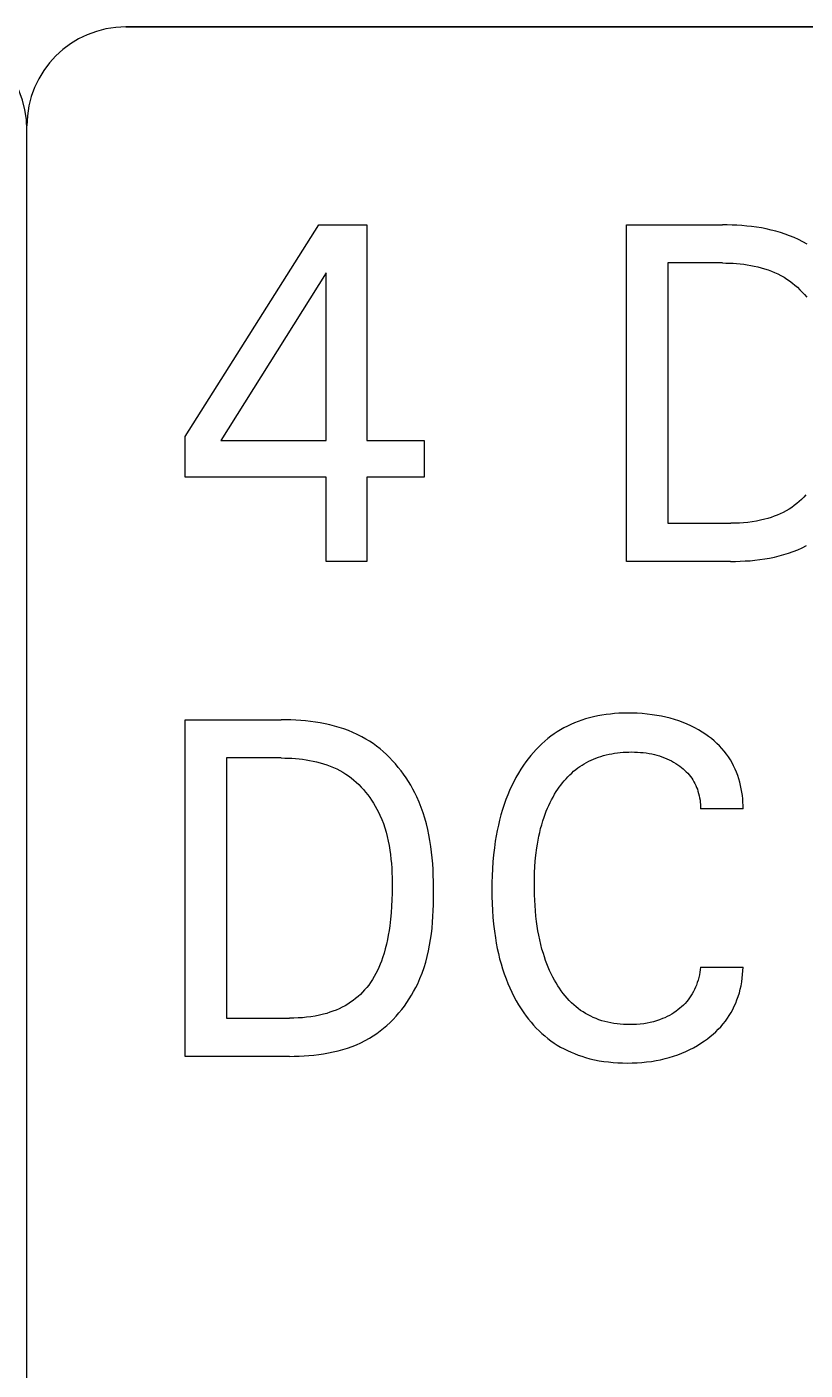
# Model space of a CAD drawing. Extents: x 10 to 656, y -396 to 292.
# Drawn here: x 291.887 to 292.683, y 116.84 to 118.214 of the extents above; entities that cross this region are included whole.
import ezdxf

# ---------------------------------------------------------------- set-up
doc = ezdxf.new("R2010")
doc.units = 0
doc.header["$LTSCALE"] = 5
doc.header["$MEASUREMENT"] = 0
doc.layers.get('0').update_dxf_attribs({"linetype": 'CONTINUOUS'})

msp = doc.modelspace()

# ---------------------------------------------------------------- linework, layer by layer
at = {"color": 7, "linetype": 'Continuous'}
for p, q in [((291.9885, 118.2137), (294.8227, 118.2137)), ((294.8227, 118.2137), (291.9885, 118.2137)), ((291.8873, 91.5929), (291.8873, 118.1125)), ((291.8873, 101.4922), (291.8873, 118.1125)), ((291.8874, 91.5889), (291.8874, 118.1086)), ((291.8874, 101.4882), (291.8874, 118.1086)), ((292.0493, 117.7947), (292.1858, 118.0113)), ((292.1858, 118.0113), (292.2348, 118.0113)), ((292.2348, 118.0113), (292.2348, 117.7908)), ((292.5004, 117.6671), (292.5004, 118.0113)), ((292.5004, 118.0113), (292.5985, 118.0113)), ((292.6034, 118.0113), (292.5985, 118.0113)), ((292.6084, 118.0111), (292.6034, 118.0113)), ((292.6134, 118.0109), (292.6084, 118.0111)), ((292.6184, 118.0106), (292.6134, 118.0109)), ((292.6234, 118.0101), (292.6184, 118.0106)), ((292.6284, 118.0096), (292.6234, 118.0101)), ((292.6334, 118.0089), (292.6284, 118.0096)), ((292.6384, 118.0081), (292.6334, 118.0089)), ((292.6433, 118.0071), (292.6384, 118.0081)), ((292.6482, 118.006), (292.6433, 118.0071)), ((292.653, 118.0048), (292.6482, 118.006)), ((292.6578, 118.0034), (292.653, 118.0048)), ((292.6626, 118.0019), (292.6578, 118.0034)), ((292.6672, 118.0002), (292.6626, 118.0019)), ((292.6718, 117.9983), (292.6672, 118.0002)), ((292.6763, 117.9963), (292.6718, 117.9983)), ((292.6808, 117.994), (292.6763, 117.9963)), ((292.6851, 117.9916), (292.6808, 117.994)), ((292.1933, 117.9623), (292.0855, 117.7908)), ((292.1933, 117.7908), (292.1933, 117.9623)), ((292.5427, 117.9723), (292.5427, 117.7062)), ((292.5985, 117.9723), (292.5427, 117.9723)), ((292.5985, 117.9723), (292.6021, 117.9722)), ((292.6021, 117.9722), (292.6057, 117.9721)), ((292.6057, 117.9721), (292.6094, 117.972)), ((292.6094, 117.972), (292.613, 117.9717)), ((292.613, 117.9717), (292.6167, 117.9714)), ((292.6167, 117.9714), (292.6203, 117.971)), ((292.6203, 117.971), (292.6239, 117.9704)), ((292.6239, 117.9704), (292.6275, 117.9698)), ((292.6275, 117.9698), (292.6311, 117.9691)), ((292.6311, 117.9691), (292.6347, 117.9683)), ((292.6347, 117.9683), (292.6382, 117.9674)), ((292.6382, 117.9674), (292.6417, 117.9664)), ((292.6417, 117.9664), (292.6452, 117.9653)), ((292.6452, 117.9653), (292.6486, 117.964)), ((292.6486, 117.964), (292.6519, 117.9626)), ((292.6519, 117.9626), (292.6552, 117.9611)), ((292.6552, 117.9611), (292.6584, 117.9594)), ((292.6584, 117.9594), (292.6615, 117.9577)), ((292.6615, 117.9577), (292.6644, 117.9558)), ((292.6644, 117.9558), (292.6672, 117.9539)), ((292.6672, 117.9539), (292.67, 117.9518)), ((292.67, 117.9518), (292.6727, 117.9497)), ((292.6727, 117.9497), (292.6752, 117.9474)), ((292.6752, 117.9474), (292.6777, 117.945)), ((292.6777, 117.945), (292.6802, 117.9425)), ((292.6802, 117.9425), (292.6825, 117.94)), ((292.6825, 117.94), (292.6847, 117.9373)), ((292.0493, 117.7532), (292.0493, 117.7947)), ((292.0855, 117.7908), (292.1933, 117.7908)), ((292.2348, 117.7908), (292.2934, 117.7908)), ((292.2934, 117.7908), (292.2934, 117.7532)), ((292.1933, 117.7532), (292.0493, 117.7532)), ((292.1933, 117.6671), (292.1933, 117.7532)), ((292.2348, 117.7532), (292.2348, 117.6671)), ((292.2934, 117.7532), (292.2348, 117.7532)), ((292.6745, 117.7263), (292.672, 117.7243)), ((292.677, 117.7283), (292.6745, 117.7263)), ((292.6794, 117.7305), (292.677, 117.7283)), ((292.6817, 117.7328), (292.6794, 117.7305)), ((292.6838, 117.7352), (292.6817, 117.7328)), ((292.6514, 117.7133), (292.6483, 117.7122)), ((292.6546, 117.7145), (292.6514, 117.7133)), ((292.6577, 117.7159), (292.6546, 117.7145)), ((292.6607, 117.7173), (292.6577, 117.7159)), ((292.6637, 117.7189), (292.6607, 117.7173)), ((292.6666, 117.7206), (292.6637, 117.7189)), ((292.6694, 117.7224), (292.6666, 117.7206)), ((292.672, 117.7243), (292.6694, 117.7224)), ((292.5427, 117.7062), (292.607, 117.7062)), ((292.6114, 117.7062), (292.607, 117.7062)), ((292.6158, 117.7064), (292.6114, 117.7062)), ((292.6202, 117.7067), (292.6158, 117.7064)), ((292.6245, 117.7071), (292.6202, 117.7067)), ((292.6289, 117.7076), (292.6245, 117.7071)), ((292.6332, 117.7083), (292.6289, 117.7076)), ((292.6375, 117.7092), (292.6332, 117.7083)), ((292.6418, 117.7102), (292.6375, 117.7092)), ((292.645, 117.7111), (292.6418, 117.7102)), ((292.6483, 117.7122), (292.645, 117.7111)), ((292.6468, 117.6706), (292.6517, 117.6716)), ((292.6517, 117.6716), (292.6566, 117.6728)), ((292.6566, 117.6728), (292.6614, 117.6741)), ((292.6614, 117.6741), (292.6662, 117.6756)), ((292.6662, 117.6756), (292.6709, 117.6772)), ((292.6709, 117.6772), (292.6755, 117.679)), ((292.6755, 117.679), (292.68, 117.6811)), ((292.68, 117.6811), (292.6844, 117.6833)), ((292.2348, 117.6671), (292.1933, 117.6671)), ((292.6068, 117.6671), (292.5004, 117.6671)), ((292.6068, 117.6671), (292.6118, 117.6672)), ((292.6118, 117.6672), (292.6168, 117.6673)), ((292.6168, 117.6673), (292.6218, 117.6676)), ((292.6218, 117.6676), (292.6268, 117.6679)), ((292.6268, 117.6679), (292.6318, 117.6684)), ((292.6318, 117.6684), (292.6368, 117.669)), ((292.6368, 117.669), (292.6418, 117.6697)), ((292.6418, 117.6697), (292.6468, 117.6706)), ((292.4626, 117.5073), (292.4584, 117.5061)), ((292.4668, 117.5083), (292.4626, 117.5073)), ((292.4711, 117.5092), (292.4668, 117.5083)), ((292.4753, 117.51), (292.4711, 117.5092)), ((292.4796, 117.5106), (292.4753, 117.51)), ((292.4839, 117.5111), (292.4796, 117.5106)), ((292.4882, 117.5115), (292.4839, 117.5111)), ((292.4926, 117.5118), (292.4882, 117.5115)), ((292.4969, 117.512), (292.4926, 117.5118)), ((292.5012, 117.512), (292.4969, 117.512)), ((292.5063, 117.512), (292.5012, 117.512)), ((292.5114, 117.5118), (292.5063, 117.512)), ((292.5165, 117.5115), (292.5114, 117.5118)), ((292.5215, 117.511), (292.5165, 117.5115)), ((292.5266, 117.5104), (292.5215, 117.511)), ((292.5316, 117.5096), (292.5266, 117.5104)), ((292.5361, 117.5088), (292.5316, 117.5096)), ((292.5407, 117.5078), (292.5361, 117.5088)), ((292.5451, 117.5067), (292.5407, 117.5078)), ((292.5496, 117.5054), (292.5451, 117.5067)), ((292.0493, 117.161), (292.0493, 117.5052)), ((292.0493, 117.5052), (292.1474, 117.5052)), ((292.1523, 117.5051), (292.1474, 117.5052)), ((292.1573, 117.505), (292.1523, 117.5051)), ((292.1623, 117.5048), (292.1573, 117.505)), ((292.1673, 117.5045), (292.1623, 117.5048)), ((292.1723, 117.504), (292.1673, 117.5045)), ((292.1773, 117.5035), (292.1723, 117.504)), ((292.1823, 117.5028), (292.1773, 117.5035)), ((292.1873, 117.502), (292.1823, 117.5028)), ((292.1922, 117.501), (292.1873, 117.502)), ((292.1971, 117.4999), (292.1922, 117.501)), ((292.2019, 117.4987), (292.1971, 117.4999)), ((292.2067, 117.4973), (292.2019, 117.4987)), ((292.2115, 117.4958), (292.2067, 117.4973)), ((292.2161, 117.4941), (292.2115, 117.4958)), ((292.2207, 117.4922), (292.2161, 117.4941)), ((292.4296, 117.4929), (292.4263, 117.4907)), ((292.433, 117.495), (292.4296, 117.4929)), ((292.4365, 117.4969), (292.433, 117.495)), ((292.44, 117.4988), (292.4365, 117.4969)), ((292.4436, 117.5005), (292.44, 117.4988)), ((292.4472, 117.5021), (292.4436, 117.5005)), ((292.4509, 117.5036), (292.4472, 117.5021)), ((292.4547, 117.5049), (292.4509, 117.5036)), ((292.4584, 117.5061), (292.4547, 117.5049)), ((292.554, 117.504), (292.5496, 117.5054)), ((292.5583, 117.5024), (292.554, 117.504)), ((292.5623, 117.5007), (292.5583, 117.5024)), ((292.5663, 117.499), (292.5623, 117.5007)), ((292.5702, 117.497), (292.5663, 117.499)), ((292.574, 117.4949), (292.5702, 117.497)), ((292.5777, 117.4927), (292.574, 117.4949)), ((292.5814, 117.4903), (292.5777, 117.4927)), ((292.2252, 117.4902), (292.2207, 117.4922)), ((292.2297, 117.4879), (292.2252, 117.4902)), ((292.234, 117.4855), (292.2297, 117.4879)), ((292.2377, 117.4832), (292.234, 117.4855)), ((292.2414, 117.4808), (292.2377, 117.4832)), ((292.2449, 117.4782), (292.2414, 117.4808)), ((292.4137, 117.4805), (292.4108, 117.4777)), ((292.4168, 117.4833), (292.4137, 117.4805)), ((292.4199, 117.4859), (292.4168, 117.4833)), ((292.4231, 117.4884), (292.4199, 117.4859)), ((292.4263, 117.4907), (292.4231, 117.4884)), ((292.5844, 117.4882), (292.5814, 117.4903)), ((292.5873, 117.4859), (292.5844, 117.4882)), ((292.5901, 117.4836), (292.5873, 117.4859)), ((292.5928, 117.4811), (292.5901, 117.4836)), ((292.5954, 117.4786), (292.5928, 117.4811)), ((292.0916, 117.4662), (292.0916, 117.2001)), ((292.1474, 117.4662), (292.0916, 117.4662)), ((292.1474, 117.4662), (292.151, 117.4661)), ((292.151, 117.4661), (292.1546, 117.466)), ((292.1546, 117.466), (292.1583, 117.4659)), ((292.1583, 117.4659), (292.1619, 117.4656)), ((292.1619, 117.4656), (292.1656, 117.4653)), ((292.1656, 117.4653), (292.1692, 117.4649)), ((292.2484, 117.4754), (292.2449, 117.4782)), ((292.2517, 117.4726), (292.2484, 117.4754)), ((292.255, 117.4696), (292.2517, 117.4726)), ((292.2582, 117.4665), (292.255, 117.4696)), ((292.2613, 117.4633), (292.2582, 117.4665)), ((292.4, 117.4654), (292.3976, 117.4622)), ((292.4026, 117.4686), (292.4, 117.4654)), ((292.4052, 117.4718), (292.4026, 117.4686)), ((292.408, 117.4748), (292.4052, 117.4718)), ((292.4108, 117.4777), (292.408, 117.4748)), ((292.4668, 117.465), (292.4692, 117.466)), ((292.4692, 117.466), (292.4717, 117.4669)), ((292.4717, 117.4669), (292.4742, 117.4678)), ((292.4742, 117.4678), (292.477, 117.4686)), ((292.477, 117.4686), (292.4798, 117.4693)), ((292.4798, 117.4693), (292.4826, 117.47)), ((292.4826, 117.47), (292.4855, 117.4705)), ((292.4855, 117.4705), (292.4883, 117.471)), ((292.4883, 117.471), (292.4912, 117.4714)), ((292.4912, 117.4714), (292.4941, 117.4717)), ((292.4941, 117.4717), (292.497, 117.472)), ((292.497, 117.472), (292.4998, 117.4721)), ((292.4998, 117.4721), (292.5027, 117.4722)), ((292.5027, 117.4722), (292.5056, 117.4723)), ((292.5056, 117.4723), (292.5086, 117.4722)), ((292.5086, 117.4722), (292.5116, 117.4721)), ((292.5116, 117.4721), (292.5146, 117.4719)), ((292.5146, 117.4719), (292.5176, 117.4716)), ((292.5176, 117.4716), (292.5205, 117.4713)), ((292.5205, 117.4713), (292.5235, 117.4708)), ((292.5235, 117.4708), (292.5262, 117.4703)), ((292.5262, 117.4703), (292.5289, 117.4697)), ((292.5289, 117.4697), (292.5315, 117.469)), ((292.5315, 117.469), (292.5341, 117.4682)), ((292.5341, 117.4682), (292.5367, 117.4674)), ((292.5367, 117.4674), (292.5393, 117.4664)), ((292.5393, 117.4664), (292.5417, 117.4654)), ((292.5417, 117.4654), (292.544, 117.4643)), ((292.5979, 117.4759), (292.5954, 117.4786)), ((292.6003, 117.4731), (292.5979, 117.4759)), ((292.6026, 117.4702), (292.6003, 117.4731)), ((292.6046, 117.4673), (292.6026, 117.4702)), ((292.6066, 117.4643), (292.6046, 117.4673)), ((292.1692, 117.4649), (292.1728, 117.4643)), ((292.1728, 117.4643), (292.1764, 117.4637)), ((292.1764, 117.4637), (292.18, 117.463)), ((292.18, 117.463), (292.1836, 117.4622)), ((292.1836, 117.4622), (292.1871, 117.4613)), ((292.1871, 117.4613), (292.1906, 117.4603)), ((292.1906, 117.4603), (292.1941, 117.4592)), ((292.1941, 117.4592), (292.1975, 117.4579)), ((292.1975, 117.4579), (292.2008, 117.4565)), ((292.2008, 117.4565), (292.2041, 117.455)), ((292.2041, 117.455), (292.2073, 117.4533)), ((292.2073, 117.4533), (292.2104, 117.4516)), ((292.2104, 117.4516), (292.2133, 117.4497)), ((292.2642, 117.46), (292.2613, 117.4633)), ((292.2671, 117.4565), (292.2642, 117.46)), ((292.2699, 117.453), (292.2671, 117.4565)), ((292.2725, 117.4495), (292.2699, 117.453)), ((292.3925, 117.4547), (292.3899, 117.4505)), ((292.3952, 117.4589), (292.3925, 117.4547)), ((292.3976, 117.4622), (292.3952, 117.4589)), ((292.4444, 117.4507), (292.4464, 117.4525)), ((292.4464, 117.4525), (292.4486, 117.4543)), ((292.4486, 117.4543), (292.4507, 117.4559)), ((292.4507, 117.4559), (292.4528, 117.4574)), ((292.4528, 117.4574), (292.455, 117.4589)), ((292.455, 117.4589), (292.4573, 117.4602)), ((292.4573, 117.4602), (292.4596, 117.4615)), ((292.4596, 117.4615), (292.462, 117.4628)), ((292.462, 117.4628), (292.4644, 117.4639)), ((292.4644, 117.4639), (292.4668, 117.465)), ((292.544, 117.4643), (292.5464, 117.4631)), ((292.5464, 117.4631), (292.5486, 117.4619)), ((292.5486, 117.4619), (292.5509, 117.4605)), ((292.5509, 117.4605), (292.553, 117.4591)), ((292.553, 117.4591), (292.5548, 117.4578)), ((292.5548, 117.4578), (292.5566, 117.4565)), ((292.5566, 117.4565), (292.5583, 117.4551)), ((292.5583, 117.4551), (292.5599, 117.4536)), ((292.5599, 117.4536), (292.5615, 117.4521)), ((292.5615, 117.4521), (292.563, 117.4505)), ((292.6084, 117.4612), (292.6066, 117.4643)), ((292.61, 117.4581), (292.6084, 117.4612)), ((292.6115, 117.4548), (292.61, 117.4581)), ((292.6129, 117.4515), (292.6115, 117.4548)), ((292.6142, 117.4482), (292.6129, 117.4515)), ((292.2133, 117.4497), (292.2161, 117.4478)), ((292.2161, 117.4478), (292.2189, 117.4457)), ((292.2189, 117.4457), (292.2216, 117.4436)), ((292.2216, 117.4436), (292.2241, 117.4413)), ((292.2241, 117.4413), (292.2266, 117.4389)), ((292.2266, 117.4389), (292.2291, 117.4364)), ((292.275, 117.4458), (292.2725, 117.4495)), ((292.2775, 117.442), (292.275, 117.4458)), ((292.2798, 117.4382), (292.2775, 117.442)), ((292.2819, 117.4344), (292.2798, 117.4382)), ((292.3851, 117.4418), (292.3829, 117.4374)), ((292.3874, 117.4462), (292.3851, 117.4418)), ((292.3899, 117.4505), (292.3874, 117.4462)), ((292.4317, 117.4363), (292.4333, 117.4385)), ((292.4333, 117.4385), (292.435, 117.4407)), ((292.435, 117.4407), (292.4367, 117.4428)), ((292.4367, 117.4428), (292.4386, 117.4449)), ((292.4386, 117.4449), (292.4404, 117.4469)), ((292.4404, 117.4469), (292.4424, 117.4489)), ((292.4424, 117.4489), (292.4444, 117.4507)), ((292.563, 117.4505), (292.5645, 117.4489)), ((292.5645, 117.4489), (292.5659, 117.4471)), ((292.5659, 117.4471), (292.5671, 117.4454)), ((292.5671, 117.4454), (292.5682, 117.4437)), ((292.5682, 117.4437), (292.5693, 117.4418)), ((292.5693, 117.4418), (292.5703, 117.44)), ((292.5703, 117.44), (292.5712, 117.4381)), ((292.5712, 117.4381), (292.5721, 117.4361)), ((292.6153, 117.4448), (292.6142, 117.4482)), ((292.6163, 117.4414), (292.6153, 117.4448)), ((292.6171, 117.4381), (292.6163, 117.4414)), ((292.6178, 117.4346), (292.6171, 117.4381)), ((292.2291, 117.4364), (292.2314, 117.4339)), ((292.2314, 117.4339), (292.2336, 117.4312)), ((292.2336, 117.4312), (292.2358, 117.4285)), ((292.2358, 117.4285), (292.2379, 117.4257)), ((292.2379, 117.4257), (292.2398, 117.4229)), ((292.284, 117.4305), (292.2819, 117.4344)), ((292.2859, 117.4265), (292.284, 117.4305)), ((292.2883, 117.4211), (292.2859, 117.4265)), ((292.379, 117.4283), (292.3772, 117.4237)), ((292.3809, 117.4329), (292.379, 117.4283)), ((292.3829, 117.4374), (292.3809, 117.4329)), ((292.4237, 117.4234), (292.4253, 117.4262)), ((292.4253, 117.4262), (292.4269, 117.429)), ((292.4269, 117.429), (292.4286, 117.4318)), ((292.4286, 117.4318), (292.4301, 117.4341)), ((292.4301, 117.4341), (292.4317, 117.4363)), ((292.5721, 117.4361), (292.5729, 117.4341)), ((292.5729, 117.4341), (292.5735, 117.4321)), ((292.5735, 117.4321), (292.5742, 117.4299)), ((292.5742, 117.4299), (292.5747, 117.4276)), ((292.5747, 117.4276), (292.5752, 117.4254)), ((292.5752, 117.4254), (292.5756, 117.4231)), ((292.6184, 117.4312), (292.6178, 117.4346)), ((292.6189, 117.4278), (292.6184, 117.4312)), ((292.6193, 117.4243), (292.6189, 117.4278)), ((292.6195, 117.4209), (292.6193, 117.4243)), ((292.2398, 117.4229), (292.2417, 117.4199)), ((292.2417, 117.4199), (292.2435, 117.417)), ((292.2435, 117.417), (292.2452, 117.4139)), ((292.2452, 117.4139), (292.2468, 117.4109)), ((292.2468, 117.4109), (292.2483, 117.4077)), ((292.2905, 117.4156), (292.2883, 117.4211)), ((292.2925, 117.4101), (292.2905, 117.4156)), ((292.3736, 117.4133), (292.3721, 117.408)), ((292.3753, 117.4185), (292.3736, 117.4133)), ((292.3772, 117.4237), (292.3753, 117.4185)), ((292.4172, 117.4087), (292.4184, 117.4117)), ((292.4184, 117.4117), (292.4196, 117.4147)), ((292.4196, 117.4147), (292.4209, 117.4176)), ((292.4209, 117.4176), (292.4223, 117.4205)), ((292.4223, 117.4205), (292.4237, 117.4234)), ((292.5756, 117.4231), (292.5758, 117.4208)), ((292.5758, 117.4208), (292.576, 117.4185)), ((292.576, 117.4185), (292.5761, 117.4163)), ((292.5761, 117.4163), (292.5761, 117.414)), ((292.6196, 117.414), (292.5761, 117.414)), ((292.6196, 117.4174), (292.6195, 117.4209)), ((292.6196, 117.414), (292.6196, 117.4174)), ((292.2483, 117.4077), (292.2501, 117.4034)), ((292.2501, 117.4034), (292.2518, 117.3991)), ((292.2518, 117.3991), (292.2533, 117.3947)), ((292.2942, 117.4045), (292.2925, 117.4101)), ((292.2958, 117.3988), (292.2942, 117.4045)), ((292.2972, 117.3931), (292.2958, 117.3988)), ((292.3694, 117.3974), (292.3683, 117.392)), ((292.3707, 117.4027), (292.3694, 117.3974)), ((292.3721, 117.408), (292.3707, 117.4027)), ((292.4126, 117.394), (292.4137, 117.3979)), ((292.4137, 117.3979), (292.4149, 117.4018)), ((292.4149, 117.4018), (292.4161, 117.4057)), ((292.4161, 117.4057), (292.4172, 117.4087)), ((292.2533, 117.3947), (292.2546, 117.3902)), ((292.2546, 117.3902), (292.2558, 117.3857)), ((292.2558, 117.3857), (292.2568, 117.3812)), ((292.2984, 117.3874), (292.2972, 117.3931)), ((292.2995, 117.3816), (292.2984, 117.3874)), ((292.3672, 117.3866), (292.3663, 117.3812)), ((292.3683, 117.392), (292.3672, 117.3866)), ((292.41, 117.3821), (292.4108, 117.3861)), ((292.4108, 117.3861), (292.4117, 117.3901)), ((292.4117, 117.3901), (292.4126, 117.394)), ((292.2568, 117.3812), (292.2577, 117.3766)), ((292.2577, 117.3766), (292.2585, 117.372)), ((292.2585, 117.372), (292.2591, 117.3674)), ((292.3004, 117.3757), (292.2995, 117.3816)), ((292.3011, 117.3699), (292.3004, 117.3757)), ((292.3018, 117.364), (292.3011, 117.3699)), ((292.3653, 117.3742), (292.3645, 117.3671)), ((292.3663, 117.3812), (292.3653, 117.3742)), ((292.4077, 117.3668), (292.4087, 117.3741)), ((292.4087, 117.3741), (292.4093, 117.3781)), ((292.4093, 117.3781), (292.41, 117.3821)), ((292.2591, 117.3674), (292.2596, 117.3628)), ((292.2596, 117.3628), (292.26, 117.3581)), ((292.26, 117.3581), (292.2604, 117.3534)), ((292.3023, 117.358), (292.3018, 117.364)), ((292.3026, 117.3521), (292.3023, 117.358)), ((292.3638, 117.36), (292.3633, 117.3529)), ((292.3645, 117.3671), (292.3638, 117.36)), ((292.4067, 117.3549), (292.4072, 117.3608)), ((292.4072, 117.3608), (292.4077, 117.3668)), ((292.2604, 117.3534), (292.2606, 117.3487)), ((292.2606, 117.3487), (292.2608, 117.3441)), ((292.2608, 117.3441), (292.2608, 117.3394)), ((292.3029, 117.3461), (292.3026, 117.3521)), ((292.3031, 117.3401), (292.3029, 117.3461)), ((292.363, 117.3458), (292.3628, 117.3387)), ((292.3633, 117.3529), (292.363, 117.3458)), ((292.4062, 117.3371), (292.4063, 117.3431)), ((292.4063, 117.3431), (292.4064, 117.349)), ((292.4064, 117.349), (292.4067, 117.3549)), ((292.2608, 117.328), (292.2606, 117.3212)), ((292.2608, 117.3394), (292.2609, 117.3347)), ((292.2609, 117.3347), (292.2608, 117.328)), ((292.3032, 117.3341), (292.3031, 117.3401)), ((292.3032, 117.3281), (292.3032, 117.3341)), ((292.3032, 117.3221), (292.3032, 117.3281)), ((292.3628, 117.3387), (292.3627, 117.3315)), ((292.3627, 117.3315), (292.3628, 117.3245)), ((292.4062, 117.3317), (292.4062, 117.3371)), ((292.4063, 117.3262), (292.4062, 117.3317)), ((292.2603, 117.3145), (292.2598, 117.3079)), ((292.2606, 117.3212), (292.2603, 117.3145)), ((292.3029, 117.3101), (292.3031, 117.3161)), ((292.3031, 117.3161), (292.3032, 117.3221)), ((292.3628, 117.3245), (292.363, 117.3174)), ((292.363, 117.3174), (292.3633, 117.3103)), ((292.4066, 117.3208), (292.4063, 117.3262)), ((292.4069, 117.3153), (292.4066, 117.3208)), ((292.4073, 117.3099), (292.4069, 117.3153)), ((292.2592, 117.3012), (292.2584, 117.2945)), ((292.2598, 117.3079), (292.2592, 117.3012)), ((292.3021, 117.2982), (292.3025, 117.3041)), ((292.3025, 117.3041), (292.3029, 117.3101)), ((292.3633, 117.3103), (292.3638, 117.3033)), ((292.3638, 117.3033), (292.3645, 117.2962)), ((292.4078, 117.3044), (292.4073, 117.3099)), ((292.4085, 117.299), (292.4078, 117.3044)), ((292.2577, 117.2898), (292.2569, 117.2851)), ((292.2584, 117.2945), (292.2577, 117.2898)), ((292.3009, 117.2863), (292.3016, 117.2922)), ((292.3016, 117.2922), (292.3021, 117.2982)), ((292.3645, 117.2962), (292.3653, 117.2892)), ((292.3653, 117.2892), (292.3664, 117.2822)), ((292.4091, 117.2943), (292.4085, 117.299)), ((292.4099, 117.2895), (292.4091, 117.2943)), ((292.4108, 117.2848), (292.4099, 117.2895)), ((292.255, 117.2757), (292.2538, 117.271)), ((292.256, 117.2804), (292.255, 117.2757)), ((292.2569, 117.2851), (292.256, 117.2804)), ((292.2979, 117.2688), (292.2991, 117.2746)), ((292.2991, 117.2746), (292.3001, 117.2804)), ((292.3001, 117.2804), (292.3009, 117.2863)), ((292.3664, 117.2822), (292.3673, 117.2768)), ((292.3673, 117.2768), (292.3683, 117.2715)), ((292.4117, 117.2801), (292.4108, 117.2848)), ((292.4128, 117.2755), (292.4117, 117.2801)), ((292.414, 117.2708), (292.4128, 117.2755)), ((292.251, 117.2619), (292.2498, 117.2585)), ((292.2525, 117.2664), (292.251, 117.2619)), ((292.2538, 117.271), (292.2525, 117.2664)), ((292.2951, 117.2574), (292.2966, 117.2631)), ((292.2966, 117.2631), (292.2979, 117.2688)), ((292.3683, 117.2715), (292.3695, 117.2662)), ((292.3695, 117.2662), (292.3707, 117.2609)), ((292.3707, 117.2609), (292.3722, 117.2556)), ((292.4154, 117.2662), (292.414, 117.2708)), ((292.4165, 117.2627), (292.4154, 117.2662)), ((292.4177, 117.2592), (292.4165, 117.2627)), ((292.419, 117.2557), (292.4177, 117.2592)), ((292.2442, 117.2457), (292.2425, 117.2426)), ((292.2457, 117.2488), (292.2442, 117.2457)), ((292.2472, 117.252), (292.2457, 117.2488)), ((292.2486, 117.2553), (292.2472, 117.252)), ((292.2498, 117.2585), (292.2486, 117.2553)), ((292.2892, 117.2407), (292.2914, 117.2462)), ((292.2914, 117.2462), (292.2934, 117.2518)), ((292.2934, 117.2518), (292.2951, 117.2574)), ((292.3722, 117.2556), (292.3737, 117.2504)), ((292.3737, 117.2504), (292.3754, 117.2453)), ((292.4204, 117.2523), (292.419, 117.2557)), ((292.4218, 117.2488), (292.4204, 117.2523)), ((292.4234, 117.2455), (292.4218, 117.2488)), ((292.4251, 117.2421), (292.4234, 117.2455)), ((292.5754, 117.247), (292.5749, 117.2443)), ((292.5758, 117.2496), (292.5754, 117.247)), ((292.5761, 117.2523), (292.5758, 117.2496)), ((292.5761, 117.2523), (292.6196, 117.2523)), ((292.6192, 117.2447), (292.6195, 117.2485)), ((292.6195, 117.2485), (292.6196, 117.2523)), ((292.2368, 117.234), (292.2348, 117.2315)), ((292.2387, 117.2367), (292.2368, 117.234)), ((292.2406, 117.2396), (292.2387, 117.2367)), ((292.2425, 117.2426), (292.2406, 117.2396)), ((292.2849, 117.2313), (292.2869, 117.2353)), ((292.2869, 117.2353), (292.2892, 117.2407)), ((292.3754, 117.2453), (292.3773, 117.2402)), ((292.3773, 117.2402), (292.3791, 117.2356)), ((292.3791, 117.2356), (292.381, 117.2311)), ((292.4268, 117.2389), (292.4251, 117.2421)), ((292.4284, 117.2361), (292.4268, 117.2389)), ((292.4301, 117.2333), (292.4284, 117.2361)), ((292.4319, 117.2306), (292.4301, 117.2333)), ((292.5709, 117.2317), (292.5699, 117.2295)), ((292.5719, 117.234), (292.5709, 117.2317)), ((292.5728, 117.2366), (292.5719, 117.234)), ((292.5736, 117.2391), (292.5728, 117.2366)), ((292.5743, 117.2417), (292.5736, 117.2391)), ((292.5749, 117.2443), (292.5743, 117.2417)), ((292.6167, 117.2296), (292.6176, 117.2333)), ((292.6176, 117.2333), (292.6183, 117.2371)), ((292.6183, 117.2371), (292.6188, 117.2409)), ((292.6188, 117.2409), (292.6192, 117.2447)), ((292.2209, 117.2182), (292.2183, 117.2163)), ((292.2234, 117.2202), (292.2209, 117.2182)), ((292.2259, 117.2222), (292.2234, 117.2202)), ((292.2283, 117.2244), (292.2259, 117.2222)), ((292.2306, 117.2267), (292.2283, 117.2244)), ((292.2327, 117.2291), (292.2306, 117.2267)), ((292.2348, 117.2315), (292.2327, 117.2291)), ((292.2759, 117.2161), (292.2783, 117.2198)), ((292.2783, 117.2198), (292.2806, 117.2236)), ((292.2806, 117.2236), (292.2828, 117.2274)), ((292.2828, 117.2274), (292.2849, 117.2313)), ((292.381, 117.2311), (292.3831, 117.2266)), ((292.3831, 117.2266), (292.3853, 117.2222)), ((292.3853, 117.2222), (292.3876, 117.2179)), ((292.3876, 117.2179), (292.3901, 117.2137)), ((292.4337, 117.228), (292.4319, 117.2306)), ((292.4356, 117.2254), (292.4337, 117.228)), ((292.4376, 117.2229), (292.4356, 117.2254)), ((292.4397, 117.2205), (292.4376, 117.2229)), ((292.4419, 117.2181), (292.4397, 117.2205)), ((292.4441, 117.2158), (292.4419, 117.2181)), ((292.5635, 117.219), (292.562, 117.2171)), ((292.565, 117.221), (292.5635, 117.219)), ((292.5663, 117.223), (292.565, 117.221)), ((292.5676, 117.2251), (292.5663, 117.223)), ((292.5688, 117.2273), (292.5676, 117.2251)), ((292.5699, 117.2295), (292.5688, 117.2273)), ((292.6121, 117.2155), (292.6134, 117.2189)), ((292.6134, 117.2189), (292.6146, 117.2222)), ((292.6146, 117.2222), (292.6158, 117.2259)), ((292.6158, 117.2259), (292.6167, 117.2296)), ((292.1907, 117.2041), (292.1864, 117.2031)), ((292.1939, 117.205), (292.1907, 117.2041)), ((292.1972, 117.2061), (292.1939, 117.205)), ((292.2003, 117.2072), (292.1972, 117.2061)), ((292.2035, 117.2084), (292.2003, 117.2072)), ((292.2066, 117.2098), (292.2035, 117.2084)), ((292.2096, 117.2112), (292.2066, 117.2098)), ((292.2126, 117.2128), (292.2096, 117.2112)), ((292.2155, 117.2145), (292.2126, 117.2128)), ((292.2183, 117.2163), (292.2155, 117.2145)), ((292.2649, 117.2021), (292.2678, 117.2054)), ((292.2678, 117.2054), (292.2706, 117.2089)), ((292.2706, 117.2089), (292.2733, 117.2124)), ((292.2733, 117.2124), (292.2759, 117.2161)), ((292.3901, 117.2137), (292.3927, 117.2095)), ((292.3927, 117.2095), (292.3954, 117.2054)), ((292.3954, 117.2054), (292.3978, 117.2022)), ((292.4465, 117.2136), (292.4441, 117.2158)), ((292.4488, 117.2117), (292.4465, 117.2136)), ((292.4511, 117.2099), (292.4488, 117.2117)), ((292.4535, 117.2081), (292.4511, 117.2099)), ((292.456, 117.2064), (292.4535, 117.2081)), ((292.4586, 117.2049), (292.456, 117.2064)), ((292.4612, 117.2034), (292.4586, 117.2049)), ((292.5467, 117.2043), (292.5444, 117.2029)), ((292.5489, 117.2057), (292.5467, 117.2043)), ((292.5511, 117.2071), (292.5489, 117.2057)), ((292.553, 117.2086), (292.5511, 117.2071)), ((292.555, 117.2102), (292.553, 117.2086)), ((292.5568, 117.2118), (292.555, 117.2102)), ((292.5586, 117.2135), (292.5568, 117.2118)), ((292.5603, 117.2152), (292.5586, 117.2135)), ((292.562, 117.2171), (292.5603, 117.2152)), ((292.6055, 117.2029), (292.6074, 117.206)), ((292.6074, 117.206), (292.6091, 117.2091)), ((292.6091, 117.2091), (292.6106, 117.2123)), ((292.6106, 117.2123), (292.6121, 117.2155)), ((292.0916, 117.2001), (292.1559, 117.2001)), ((292.1603, 117.2001), (292.1559, 117.2001)), ((292.1647, 117.2003), (292.1603, 117.2001)), ((292.1691, 117.2006), (292.1647, 117.2003)), ((292.1734, 117.201), (292.1691, 117.2006)), ((292.1778, 117.2015), (292.1734, 117.201)), ((292.1821, 117.2022), (292.1778, 117.2015)), ((292.1864, 117.2031), (292.1821, 117.2022)), ((292.2521, 117.1898), (292.2554, 117.1926)), ((292.2554, 117.1926), (292.2587, 117.1957)), ((292.2587, 117.1957), (292.2618, 117.1988)), ((292.2618, 117.1988), (292.2649, 117.2021)), ((292.3978, 117.2022), (292.4002, 117.199)), ((292.4002, 117.199), (292.4028, 117.196)), ((292.4028, 117.196), (292.4054, 117.193)), ((292.4054, 117.193), (292.4081, 117.19)), ((292.4638, 117.202), (292.4612, 117.2034)), ((292.4665, 117.2007), (292.4638, 117.202)), ((292.4693, 117.1996), (292.4665, 117.2007)), ((292.4721, 117.1985), (292.4693, 117.1996)), ((292.4751, 117.1975), (292.4721, 117.1985)), ((292.4782, 117.1966), (292.4751, 117.1975)), ((292.4813, 117.1959), (292.4782, 117.1966)), ((292.4845, 117.1952), (292.4813, 117.1959)), ((292.4876, 117.1947), (292.4845, 117.1952)), ((292.4908, 117.1942), (292.4876, 117.1947)), ((292.494, 117.1939), (292.4908, 117.1942)), ((292.4972, 117.1937), (292.494, 117.1939)), ((292.5004, 117.1935), (292.4972, 117.1937)), ((292.5037, 117.1935), (292.5004, 117.1935)), ((292.5073, 117.1935), (292.5037, 117.1935)), ((292.5108, 117.1937), (292.5073, 117.1935)), ((292.5144, 117.194), (292.5108, 117.1937)), ((292.518, 117.1944), (292.5144, 117.194)), ((292.5215, 117.195), (292.518, 117.1944)), ((292.5247, 117.1956), (292.5215, 117.195)), ((292.5279, 117.1964), (292.5247, 117.1956)), ((292.5311, 117.1973), (292.5279, 117.1964)), ((292.5342, 117.1984), (292.5311, 117.1973)), ((292.5373, 117.1996), (292.5342, 117.1984)), ((292.5397, 117.2006), (292.5373, 117.1996)), ((292.5421, 117.2017), (292.5397, 117.2006)), ((292.5444, 117.2029), (292.5421, 117.2017)), ((292.5943, 117.1888), (292.5968, 117.1914)), ((292.5968, 117.1914), (292.5992, 117.1942)), ((292.5992, 117.1942), (292.6015, 117.1971)), ((292.6015, 117.1971), (292.6036, 117.2)), ((292.6036, 117.2), (292.6055, 117.2029)), ((292.2289, 117.175), (292.2333, 117.1772)), ((292.2333, 117.1772), (292.2377, 117.1796)), ((292.2377, 117.1796), (292.2414, 117.1819)), ((292.2414, 117.1819), (292.2451, 117.1844)), ((292.2451, 117.1844), (292.2486, 117.187)), ((292.2486, 117.187), (292.2521, 117.1898)), ((292.4081, 117.19), (292.411, 117.1872)), ((292.411, 117.1872), (292.4139, 117.1845)), ((292.4139, 117.1845), (292.4169, 117.1819)), ((292.4169, 117.1819), (292.42, 117.1794)), ((292.42, 117.1794), (292.4232, 117.177)), ((292.4232, 117.177), (292.4264, 117.1747)), ((292.5766, 117.1744), (292.5803, 117.1769)), ((292.5803, 117.1769), (292.5832, 117.1791)), ((292.5832, 117.1791), (292.5861, 117.1813)), ((292.5861, 117.1813), (292.589, 117.1837)), ((292.589, 117.1837), (292.5917, 117.1862)), ((292.5917, 117.1862), (292.5943, 117.1888)), ((292.1807, 117.1623), (292.1857, 117.1629)), ((292.1857, 117.1629), (292.1907, 117.1636)), ((292.1907, 117.1636), (292.1957, 117.1645)), ((292.1957, 117.1645), (292.2006, 117.1655)), ((292.2006, 117.1655), (292.2055, 117.1666)), ((292.2055, 117.1666), (292.2103, 117.168)), ((292.2103, 117.168), (292.2151, 117.1695)), ((292.2151, 117.1695), (292.2198, 117.1711)), ((292.2198, 117.1711), (292.2244, 117.1729)), ((292.2244, 117.1729), (292.2289, 117.175)), ((292.4264, 117.1747), (292.4297, 117.1726)), ((292.4297, 117.1726), (292.4331, 117.1706)), ((292.4331, 117.1706), (292.4366, 117.1687)), ((292.4366, 117.1687), (292.4401, 117.167)), ((292.4401, 117.167), (292.4437, 117.1653)), ((292.4437, 117.1653), (292.4473, 117.1638)), ((292.4473, 117.1638), (292.451, 117.1624)), ((292.5529, 117.1627), (292.5571, 117.1643)), ((292.5571, 117.1643), (292.5612, 117.166)), ((292.5612, 117.166), (292.5652, 117.1679)), ((292.5652, 117.1679), (292.5691, 117.1699)), ((292.5691, 117.1699), (292.5729, 117.1721)), ((292.5729, 117.1721), (292.5766, 117.1744)), ((292.1557, 117.161), (292.0493, 117.161)), ((292.1557, 117.161), (292.1607, 117.1611)), ((292.1607, 117.1611), (292.1657, 117.1612)), ((292.1657, 117.1612), (292.1707, 117.1615)), ((292.1707, 117.1615), (292.1757, 117.1618)), ((292.1757, 117.1618), (292.1807, 117.1623)), ((292.451, 117.1624), (292.4547, 117.1611)), ((292.4547, 117.1611), (292.4585, 117.1599)), ((292.4585, 117.1599), (292.4631, 117.1586)), ((292.4631, 117.1586), (292.4678, 117.1575)), ((292.4678, 117.1575), (292.4725, 117.1566)), ((292.4725, 117.1566), (292.4773, 117.1559)), ((292.4773, 117.1559), (292.482, 117.1553)), ((292.482, 117.1553), (292.4868, 117.1548)), ((292.4868, 117.1548), (292.4916, 117.1545)), ((292.4916, 117.1545), (292.4964, 117.1543)), ((292.4964, 117.1543), (292.5012, 117.1542)), ((292.5012, 117.1542), (292.5062, 117.1543)), ((292.5062, 117.1543), (292.5112, 117.1545)), ((292.5112, 117.1545), (292.5161, 117.1548)), ((292.5161, 117.1548), (292.521, 117.1553)), ((292.521, 117.1553), (292.5259, 117.1559)), ((292.5259, 117.1559), (292.5308, 117.1567)), ((292.5308, 117.1567), (292.5353, 117.1576)), ((292.5353, 117.1576), (292.5398, 117.1587)), ((292.5398, 117.1587), (292.5442, 117.1598)), ((292.5442, 117.1598), (292.5486, 117.1612)), ((292.5486, 117.1612), (292.5529, 117.1627))]:
    msp.add_line(p, q, dxfattribs=at)
for centre, start, end in [((291.7862, 118.1086), 0, 90), ((291.7862, 118.1086), 0, 90), ((291.9885, 118.1125), 90, 180), ((291.9885, 118.1125), 90, 180)]:
    msp.add_arc(centre, 0.1012, start, end, dxfattribs=at)

doc.saveas('drawing.dxf')
